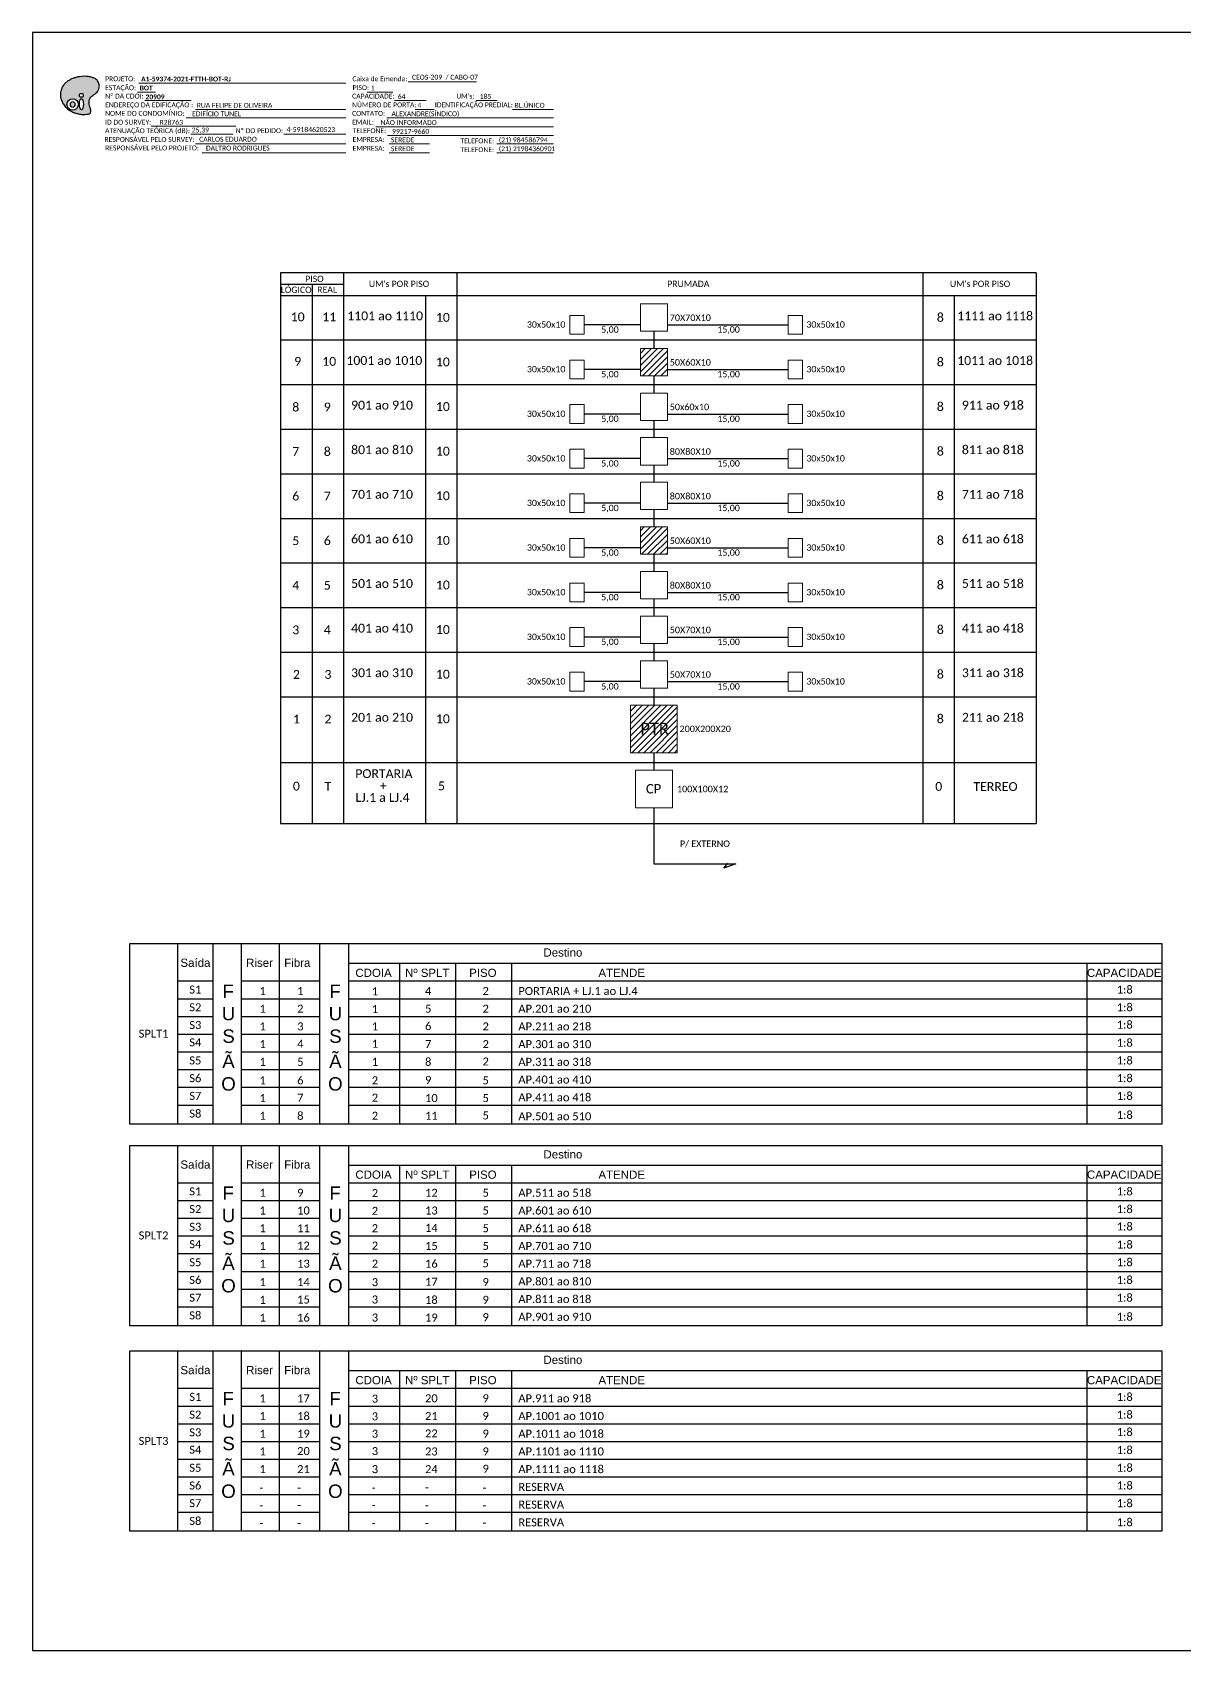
# Model space of a CAD drawing. Header units: metres. Extents: x -1286 to 434, y -500 to 94.
# Drawn here: x -407 to 16, y -500 to 94 of the extents above; entities that cross this region are included whole.
import ezdxf
from ezdxf.enums import TextEntityAlignment as Align

# ---------------------------------------------------------------- set-up
doc = ezdxf.new("R2010")
doc.units = ezdxf.units.M
doc.styles.add('ARIAL', font='arial.ttf')
doc.styles.add('WMF-Calibri0', font='calibri.ttf')
doc.styles.add('WMF-Calibri1', font='calibrib.ttf')
pattern_1 = [(45, (0, 70.3), (-1.122532, 1.122532), [])]

# ---------------------------------------------------------------- blocks, each defined once
blk = doc.blocks.new('OI')
h = blk.add_hatch(color=40)
edge = h.paths.add_edge_path()
edge.add_spline(control_points=[(4.35, -0.67), (3.92, -0.99), (3.26, -1.5), (2.81, -2.59), (2.9, -3.5), (3.06, -4.27), (3.31, -4.85), (3.37, -5.39), (3.4, -5.88), (3.2, -6.4), (2.54, -6.61), (1.65, -6.63), (0.55, -6.67), (-0.56, -6.42), (-1.61, -6.14), (-2.77, -5.61), (-3.92, -4.77), (-4.89, -3.7), (-5.34, -2.65), (-5.6, -1.94), (-5.85, -0.96), (-5.71, 0.47), (-5.1, 2.02), (-4.14, 3.02), (-3.3, 3.61), (-2.37, 4.16), (-1.36, 4.44), (-0.56, 4.7), (0.79, 4.85), (2.24, 4.97), (3.79, 4.57), (4.67, 4.21), (5.44, 3.65), (5.76, 2.99), (6.03, 2.21), (6.01, 1.46), (5.72, 0.64), (5.31, 0.08), (4.88, -0.38), (4.51, -0.55), (4.35, -0.67)], knot_values=[0, 0, 0, 0, 1.60434, 2.417191, 3.427595, 4.282808, 4.776746, 5.304182, 5.888771, 6.258406, 6.858137, 7.79129, 8.986195, 10.124242, 11.187857, 12.242908, 13.953784, 15.414161, 16.515391, 17.349188, 17.675853, 19.552021, 21.515531, 22.568638, 23.63245, 24.621084, 25.782718, 26.745347, 27.142653, 29.870543, 31.004649, 31.921532, 32.709589, 33.801391, 34.042471, 35.192333, 35.971461, 36.628871, 37.254359, 37.836911, 37.836911, 37.836911, 37.836911], degree=3, periodic=0)
h.paths.add_polyline_path([(1.13, -0.87, -1), (-0.04, -0.87, -1)], flags=16)
edge = h.paths.add_edge_path(flags=16)
edge.add_ellipse((0.56, -3.59), major_axis=(-0.02, 1.71), ratio=0.361305, start_angle=0, end_angle=360)
h.paths.add_polyline_path([(-0.36, -3.62, -1), (-3.8, -3.62, -1)], flags=16)
edge = h.paths.add_edge_path(flags=0)
edge.add_ellipse((-2.08, -3.62), major_axis=(0, 0.885), ratio=0.758294, start_angle=0, end_angle=360)
at = {"color": 40}
for centre, radius in [((-2.08, -3.62), 1.72), ((0.54, -0.87), 0.587)]:
    blk.add_circle(centre, radius, dxfattribs=at)
blk.add_ellipse((-2.08, -3.62), major_axis=(0, 0.885), ratio=0.758294, start_param=-3.141592653589792, end_param=3.141592653589792, dxfattribs=at)
blk.add_ellipse((0.56, -3.59), major_axis=(-0.02, 1.71), ratio=0.361305, dxfattribs=at)
at = {"color": 40, "start_tangent": (-0.800898, -0.598801), "end_tangent": (-0.800898, -0.598801)}
blk.add_spline([(4.35, -0.67), (3.2, -1.78), (2.9, -2.54), (2.92, -3.55), (3.12, -4.38), (3.28, -4.85), (3.37, -5.37), (3.35, -5.95), (3.2, -6.29), (2.66, -6.55), (1.73, -6.63), (0.54, -6.62), (-0.58, -6.41), (-1.6, -6.11), (-2.56, -5.67), (-3.95, -4.67), (-4.89, -3.56), (-5.37, -2.56), (-5.64, -1.78), (-5.72, -1.46), (-5.63, 0.42), (-4.84, 2.22), (-4.13, 2.99), (-3.27, 3.62), (-2.4, 4.09), (-1.3, 4.47), (-0.37, 4.72), (0.02, 4.77), (2.75, 4.8), (3.85, 4.53), (4.69, 4.16), (5.31, 3.68), (5.85, 2.73), (5.93, 2.5), (5.94, 1.35), (5.67, 0.62), (5.29, 0.08), (4.84, -0.36), (4.35, -0.67)], degree=3, dxfattribs=at)

msp = doc.modelspace()

# ---------------------------------------------------------------- hatches: boundary and pattern name
h = msp.add_hatch()
h.set_pattern_fill('LINE', color=1, scale=0.5, angle=45)
h.set_pattern_definition(pattern_1)
h.paths.add_polyline_path([(-183.73, -21.82), (-183.73, -31.86), (-173.83, -31.86), (-173.83, -21.82)])
h = msp.add_hatch()
h.set_pattern_fill('LINE', color=1, scale=0.5, angle=45)
h.set_pattern_definition(pattern_1)
h.paths.add_polyline_path([(-173.83, -97.35), (-173.83, -87.31), (-183.73, -87.31), (-183.73, -97.35)])
h = msp.add_hatch()
h.set_pattern_fill('ANSI31', color=1, scale=12.675488, style=0)
h.set_pattern_definition([(45, (-962.6376, -656.894), (-1.1203655, 1.1203655), [])])
h.paths.add_polyline_path([(-187.38, -170.2), (-170.18, -170.2), (-170.18, -152.76), (-187.38, -152.76)])
h.paths.add_polyline_path([(-184.84, -164.68), (-172.06, -164.68), (-172.06, -158.16), (-184.84, -158.16)], flags=24)

# ---------------------------------------------------------------- linework, layer by layer
for p, q in [((-371.09, -240.27), (7.62, -240.27)), ((-371.09, -306.5), (-371.09, -240.27)), ((-353.62, -240.27), (-353.62, -306.5)), ((-340.7, -240.27), (-340.7, -306.5)), ((-330.09, -306.5), (-330.09, -240.27)), ((-316.24, -240.27), (-316.24, -306.5)), ((-301.47, -240.27), (-301.47, -306.5)), ((-290.85, -240.27), (-290.85, -306.5)), ((7.62, -240.27), (7.62, -306.5)), ((-290.85, -247.5), (7.62, -247.5)), ((-272.16, -247.5), (-272.16, -306.5)), ((-251.55, -247.5), (-251.55, -306.5)), ((-230.99, -247.5), (-230.99, -306.5)), ((-19.9, -247.5), (-19.9, -306.5)), ((-353.62, -254), (-340.7, -254)), ((-330.09, -254), (-301.47, -254)), ((-290.85, -254), (7.62, -254)), ((-353.62, -260.51), (-340.7, -260.51)), ((-330.09, -260.51), (-301.47, -260.51)), ((-290.85, -260.51), (7.62, -260.51)), ((-353.62, -267.01), (-340.7, -267.01)), ((-330.09, -267.01), (-301.47, -267.01)), ((-290.85, -267.01), (7.62, -267.01)), ((-353.62, -273.51), (-340.7, -273.51)), ((-330.09, -273.51), (-301.47, -273.51)), ((-290.85, -273.51), (7.62, -273.51)), ((-353.62, -280.02), (-340.7, -280.02)), ((-330.09, -280.02), (-301.47, -280.02)), ((-290.85, -280.02), (7.62, -280.02)), ((-353.62, -286.52), (-340.7, -286.52)), ((-330.09, -286.52), (-301.47, -286.52)), ((-290.85, -286.52), (7.62, -286.52)), ((-353.62, -293.03), (-340.7, -293.03)), ((-330.09, -293.03), (-301.47, -293.03)), ((-290.85, -293.03), (7.62, -293.03)), ((-353.62, -299.53), (-340.7, -299.53)), ((-330.09, -299.53), (-301.47, -299.53)), ((-290.85, -299.53), (7.62, -299.53)), ((7.62, -306.5), (-371.09, -306.5)), ((-371.09, -314.35), (7.62, -314.35)), ((-371.09, -380.58), (-371.09, -314.35)), ((-353.62, -314.35), (-353.62, -380.58)), ((-340.7, -314.35), (-340.7, -380.58)), ((-330.09, -380.58), (-330.09, -314.35)), ((-316.24, -314.35), (-316.24, -380.58)), ((-301.47, -314.35), (-301.47, -380.58)), ((-290.85, -314.35), (-290.85, -380.58)), ((7.62, -314.35), (7.62, -380.58)), ((-290.85, -321.58), (7.62, -321.58)), ((-272.16, -321.58), (-272.16, -380.58)), ((-251.55, -321.58), (-251.55, -380.58)), ((-230.99, -321.58), (-230.99, -380.58)), ((-19.9, -321.58), (-19.9, -380.58)), ((-353.62, -328.08), (-340.7, -328.08)), ((-330.09, -328.08), (-301.47, -328.08)), ((-290.85, -328.08), (7.62, -328.08)), ((-353.62, -334.58), (-340.7, -334.58)), ((-330.09, -334.58), (-301.47, -334.58)), ((-290.85, -334.58), (7.62, -334.58)), ((-353.62, -341.09), (-340.7, -341.09)), ((-330.09, -341.09), (-301.47, -341.09)), ((-290.85, -341.09), (7.62, -341.09)), ((-353.62, -347.59), (-340.7, -347.59)), ((-330.09, -347.59), (-301.47, -347.59)), ((-290.85, -347.59), (7.62, -347.59)), ((-353.62, -354.09), (-340.7, -354.09)), ((-330.09, -354.09), (-301.47, -354.09)), ((-290.85, -354.09), (7.62, -354.09)), ((-353.62, -360.6), (-340.7, -360.6)), ((-330.09, -360.6), (-301.47, -360.6)), ((-290.85, -360.6), (7.62, -360.6)), ((-353.62, -367.1), (-340.7, -367.1)), ((-330.09, -367.1), (-301.47, -367.1)), ((-290.85, -367.1), (7.62, -367.1)), ((-353.62, -373.6), (-340.7, -373.6)), ((-330.09, -373.6), (-301.47, -373.6)), ((-290.85, -373.6), (7.62, -373.6)), ((7.62, -380.58), (-371.09, -380.58)), ((-371.09, -389.78), (7.62, -389.78)), ((-371.09, -456.01), (-371.09, -389.78)), ((-353.62, -389.78), (-353.62, -456.01)), ((-340.7, -389.78), (-340.7, -456.01)), ((-330.09, -456.01), (-330.09, -389.78)), ((-316.24, -389.78), (-316.24, -456.01)), ((-301.47, -389.78), (-301.47, -456.01)), ((-290.85, -389.78), (-290.85, -456.01)), ((7.62, -389.78), (7.62, -456.01)), ((-290.85, -397.01), (7.62, -397.01)), ((-272.16, -397.01), (-272.16, -456.01)), ((-251.55, -397.01), (-251.55, -456.01)), ((-230.99, -397.01), (-230.99, -456.01)), ((-19.9, -397.01), (-19.9, -456.01)), ((-353.62, -403.52), (-340.7, -403.52)), ((-330.09, -403.52), (-301.47, -403.52)), ((-290.85, -403.52), (7.62, -403.52)), ((-353.62, -410.02), (-340.7, -410.02)), ((-330.09, -410.02), (-301.47, -410.02)), ((-290.85, -410.02), (7.62, -410.02)), ((-353.62, -416.52), (-340.7, -416.52)), ((-330.09, -416.52), (-301.47, -416.52)), ((-290.85, -416.52), (7.62, -416.52)), ((-353.62, -423.03), (-340.7, -423.03)), ((-330.09, -423.03), (-301.47, -423.03)), ((-290.85, -423.03), (7.62, -423.03)), ((-353.62, -429.53), (-340.7, -429.53)), ((-330.09, -429.53), (-301.47, -429.53)), ((-290.85, -429.53), (7.62, -429.53)), ((-353.62, -436.03), (-340.7, -436.03)), ((-330.09, -436.03), (-301.47, -436.03)), ((-290.85, -436.03), (7.62, -436.03)), ((-353.62, -442.54), (-340.7, -442.54)), ((-330.09, -442.54), (-301.47, -442.54)), ((-290.85, -442.54), (7.62, -442.54)), ((-353.62, -449.04), (-340.7, -449.04)), ((-330.09, -449.04), (-301.47, -449.04)), ((-290.85, -449.04), (7.62, -449.04)), ((7.62, -456.01), (-371.09, -456.01))]:
    msp.add_line(p, q)
msp.add_lwpolyline([(-406.88, -499.81), (434.12, -499.81), (434.12, 94.19), (-406.88, 94.19)], close=True)
at = {"color": 7, "lineweight": 0}
for points in [[(-368.28, 72.24), (-361.73, 72.24)], [(-367.77, 75.52), (-291.8, 75.52)], [(-284, 72.28), (-274.52, 72.28)], [(-268.96, 76.01), (-243.82, 76.01)], [(-365.62, 69.17), (-348.65, 69.17)], [(-347.05, 65.93), (-291.8, 65.93)], [(-273.95, 69.17), (-262.33, 69.17)], [(-266.37, 65.93), (-259.42, 65.93)], [(-244.01, 69.17), (-236.34, 69.17)], [(-230.67, 65.93), (-215.64, 65.93)], [(-363.3, 59.75), (-332.26, 59.75)], [(-350.46, 62.82), (-291.8, 62.82)], [(-280.87, 59.58), (-215.61, 59.58)], [(-276.84, 62.82), (-215.61, 62.82)], [(-348.77, 56.79), (-333.26, 56.79)], [(-314.54, 56.79), (-291.77, 56.79)], [(-276.59, 56.34), (-215.61, 56.34)], [(-347.05, 53.23), (-291.8, 53.23)], [(-344.56, 49.99), (-291.8, 49.99)], [(-275.98, 53.23), (-261.18, 53.23)], [(-275.98, 49.99), (-261.18, 49.99)], [(-236.38, 53.23), (-215.61, 53.23)], [(-236.38, 49.99), (-215.61, 49.99)]]:
    msp.add_lwpolyline(points, dxfattribs=at)
at = {"color": 0}
for points in [[(-38.42, 5.89), (-315.75, 5.89)], [(-315.75, 1.78), (-292.61, 1.78)], [(-315.75, -2.33), (-38.42, -2.33)]]:
    msp.add_lwpolyline(points, dxfattribs=at)
for points in [[(-315.75, 5.89), (-315.75, -2.33)], [(-304.18, 1.78), (-304.18, -2.33)], [(-292.61, -2.33), (-292.61, 5.89)], [(-251.02, -2.33), (-251.02, 5.89)], [(-80.01, 5.89), (-80.01, -2.33)], [(-38.42, 5.89), (-38.42, -2.33)], [(-315.75, -2.33), (-315.75, -196.24)], [(-315.75, -2.33), (-38.42, -2.33)], [(-304.18, -2.33), (-304.18, -196.24)], [(-292.61, -196.24), (-292.61, -2.33)], [(-262.59, -2.33), (-262.59, -196.24)], [(-251.02, -196.24), (-251.02, -2.33)], [(-80.01, -2.33), (-80.01, -196.24)], [(-68.44, -196.24), (-68.44, -2.33)], [(-38.42, -2.33), (-38.42, -196.24)], [(-315.75, -18.71), (-38.42, -18.71)], [(-315.75, -35.08), (-38.42, -35.08)], [(-315.75, -51.45), (-38.42, -51.45)], [(-315.75, -67.82), (-38.42, -67.82)], [(-315.75, -84.19), (-38.42, -84.19)], [(-315.75, -100.57), (-38.42, -100.57)], [(-315.75, -116.94), (-38.42, -116.94)], [(-315.75, -133.31), (-38.42, -133.31)], [(-315.75, -149.68), (-38.42, -149.68)], [(-315.75, -173.77), (-38.42, -173.77)], [(-315.75, -196.24), (-38.42, -196.24)]]:
    msp.add_lwpolyline(points)
at = {"lineweight": 0}
for points in [[(-173.83, -5.45), (-183.73, -5.45), (-183.73, -15.49), (-173.83, -15.49)], [(-173.83, -38.19), (-183.73, -38.19), (-183.73, -48.24), (-173.83, -48.24)], [(-173.83, -54.57), (-183.73, -54.57), (-183.73, -64.61), (-173.83, -64.61)], [(-173.83, -70.94), (-183.73, -70.94), (-183.73, -80.98), (-173.83, -80.98)], [(-173.83, -103.68), (-183.73, -103.68), (-183.73, -113.72), (-173.83, -113.72)], [(-173.83, -120.05), (-183.73, -120.05), (-183.73, -130.09), (-173.83, -130.09)], [(-173.83, -136.43), (-183.73, -136.43), (-183.73, -146.47), (-173.83, -146.47)]]:
    msp.add_lwpolyline(points, close=True, dxfattribs=at)
at = {"color": 0, "lineweight": 0}
for points in [[(-204.37, -9.7), (-209.67, -9.7), (-209.67, -16.6), (-204.37, -16.6)], [(-129.47, -9.7), (-124.17, -9.7), (-124.17, -16.6), (-129.47, -16.6)], [(-204.37, -26.07), (-209.67, -26.07), (-209.67, -32.97), (-204.37, -32.97)], [(-129.47, -26.07), (-124.17, -26.07), (-124.17, -32.97), (-129.47, -32.97)], [(-204.37, -42.45), (-209.67, -42.45), (-209.67, -49.34), (-204.37, -49.34)], [(-129.47, -42.45), (-124.17, -42.45), (-124.17, -49.34), (-129.47, -49.34)], [(-204.37, -58.82), (-209.67, -58.82), (-209.67, -65.71), (-204.37, -65.71)], [(-129.47, -58.82), (-124.17, -58.82), (-124.17, -65.71), (-129.47, -65.71)], [(-204.37, -75.19), (-209.67, -75.19), (-209.67, -82.09), (-204.37, -82.09)], [(-129.47, -75.19), (-124.17, -75.19), (-124.17, -82.09), (-129.47, -82.09)], [(-204.37, -91.56), (-209.67, -91.56), (-209.67, -98.46), (-204.37, -98.46)], [(-129.47, -91.56), (-124.17, -91.56), (-124.17, -98.46), (-129.47, -98.46)], [(-204.37, -107.93), (-209.67, -107.93), (-209.67, -114.83), (-204.37, -114.83)], [(-129.47, -107.93), (-124.17, -107.93), (-124.17, -114.83), (-129.47, -114.83)], [(-204.37, -124.31), (-209.67, -124.31), (-209.67, -131.2), (-204.37, -131.2)], [(-129.47, -124.31), (-124.17, -124.31), (-124.17, -131.2), (-129.47, -131.2)], [(-204.37, -140.68), (-209.67, -140.68), (-209.67, -147.57), (-204.37, -147.57)], [(-129.47, -140.68), (-124.17, -140.68), (-124.17, -147.57), (-129.47, -147.57)]]:
    msp.add_lwpolyline(points, close=True, dxfattribs=at)
at = {"color": 3}
for points in [[(-183.73, -13.15), (-204.37, -13.15)], [(-178.78, -15.49), (-178.78, -21.82)], [(-173.83, -13.15), (-129.47, -13.15)], [(-183.73, -29.52), (-204.37, -29.52)], [(-173.83, -29.52), (-129.47, -29.52)], [(-178.78, -31.86), (-178.78, -38.19)], [(-183.73, -45.89), (-204.37, -45.89)], [(-173.83, -45.89), (-129.47, -45.89)], [(-178.78, -48.24), (-178.78, -54.57)], [(-183.73, -62.27), (-204.37, -62.27)], [(-178.78, -64.61), (-178.78, -70.94)], [(-173.83, -62.27), (-129.47, -62.27)], [(-183.73, -78.64), (-204.37, -78.64)], [(-178.78, -80.98), (-178.78, -87.31)], [(-173.83, -78.64), (-129.47, -78.64)], [(-183.73, -95.01), (-204.37, -95.01)], [(-173.83, -95.01), (-129.47, -95.01)], [(-178.78, -97.35), (-178.78, -103.68)], [(-183.73, -111.38), (-204.37, -111.38)], [(-173.83, -111.38), (-129.47, -111.38)], [(-178.78, -113.72), (-178.78, -120.05)], [(-183.73, -127.75), (-204.37, -127.75)], [(-178.78, -130.09), (-178.78, -136.43)], [(-173.83, -127.75), (-129.47, -127.75)], [(-183.73, -144.12), (-204.37, -144.12)], [(-178.78, -146.47), (-178.78, -152.8)], [(-173.83, -144.12), (-129.47, -144.12)], [(-178.78, -170.2), (-178.78, -176.64)]]:
    msp.add_lwpolyline(points, dxfattribs=at)
at = {"color": 1, "lineweight": 0}
for points in [[(-173.83, -21.82), (-183.73, -21.82), (-183.73, -31.86), (-173.83, -31.86)], [(-173.83, -87.31), (-183.73, -87.31), (-183.73, -97.35), (-173.83, -97.35)], [(-187.38, -152.76), (-170.18, -152.76), (-170.18, -170.2), (-187.38, -170.2)]]:
    msp.add_lwpolyline(points, close=True, dxfattribs=at)
at = {"color": 7, "lineweight": 0}
msp.add_lwpolyline([(-185.56, -176.64), (-171.99, -176.64), (-171.99, -190.4), (-185.56, -190.4)], close=True, dxfattribs=at)
at = {"color": 1}
for points in [[(-178.78, -190.4), (-178.78, -211.05), (-148.64, -211.05)], [(-153.05, -212.64), (-151.65, -210.81)], [(-148.64, -211.05), (-153.05, -212.64)]]:
    msp.add_lwpolyline(points, dxfattribs=at)

# ---------------------------------------------------------------- block references
at = {"color": 6, "xscale": 1.213923925163967, "yscale": 1.213923925163967, "zscale": 1.213923925163967, "rotation": 0.1532896023949059}
msp.add_blockref('OI', (-389.57, 72.14), dxfattribs=at)

# ---------------------------------------------------------------- texts
at = {"color": 7, "lineweight": 0, "style": 'WMF-Calibri0'}
for s, height, p in [('PROJETO:', 1.793, (-380.17, 76.26)), ('Caixa de Emenda:', 1.7927, (-289.41, 76.26)), ('ESTAÇÃO:', 1.793, (-380.17, 72.98)), ('Nº DA CDOI:', 1.7927, (-380.17, 69.91)), ('CAPACIDADE:', 1.7927, (-289.52, 69.91)), ('PISO:', 1.793, (-289.34, 73.03)), ("UM's:", 1.793, (-251.28, 69.91)), ('ENDEREÇO DA EDIFICAÇÃO :', 1.7927, (-380.17, 66.68)), ('NOME DO CONDOMÍNIO:', 1.7927, (-380.17, 63.56)), ('CONTATO:', 1.793, (-289.52, 63.56)), ('NÚMERO DE PORTA:', 1.7927, (-289.52, 66.68)), ('IDENTIFICAÇÃO PREDIAL:', 1.7927, (-259.15, 66.68)), ('ATENUAÇÃO TEÓRICA (dB):', 1.7927, (-380.17, 57.21)), ('ID DO SURVEY:', 1.7927, (-380.17, 60.33)), ('EMAIL:', 1.793, (-289.52, 60.33)), ('RESPONSÁVEL PELO SURVEY:', 1.7927, (-380.41, 53.98)), ('Nº DO PEDIDO:', 1.7927, (-332.25, 57.21)), ('TELEFONE:', 1.793, (-289.34, 57.21)), ('EMPRESA:', 1.793, (-289.34, 53.98)), ('TELEFONE:', 1.793, (-249.74, 53.47)), ('RESPONSÁVEL PELO PROJETO:', 1.7927, (-380.17, 50.87)), ('EMPRESA:', 1.793, (-289.34, 50.74)), ('TELEFONE:', 1.793, (-249.74, 50.24))]:
    msp.add_text(s, height=height, dxfattribs=at).set_placement(p)
at = {"color": 7}
for s, height, style, p in [('A1-59374-2021-FTTH-BOT-RJ', 1.7927, 'WMF-Calibri1', (-366.97, 76.17)), ('CEOS-209  / CABO-07', 1.7927, 'WMF-Calibri0', (-267.56, 76.85)), ('BOT', 1.793, 'WMF-Calibri1', (-367.49, 72.89)), ('1', 1.79, 'WMF-Calibri0', (-282.65, 72.88)), ('64', 1.793, 'WMF-Calibri0', (-272.78, 69.79)), ('185', 1.793, 'WMF-Calibri0', (-242.66, 69.77)), ('EDIFÍCIO TUNEL', 1.7927, 'WMF-Calibri0', (-348.26, 63.39)), ('RUA FELIPE DE OLIVEIRA ', 1.7927, 'WMF-Calibri0', (-346.54, 66.52)), ('ALEXANDRE(SÍNDICO)', 1.7927, 'WMF-Calibri0', (-275.06, 63.42)), ('4', 1.79, 'WMF-Calibri0', (-265.55, 66.53)), ('BL.ÚNICO', 1.793, 'WMF-Calibri0', (-229.91, 66.53)), ('R28763', 1.793, 'WMF-Calibri0', (-360.21, 60.28)), ('4-59184620523', 1.7927, 'WMF-Calibri0', (-313.59, 57.62)), ('NÃO INFORMADO', 1.7927, 'WMF-Calibri0', (-279.1, 60.18)), ('25,39', 1.793, 'WMF-Calibri0', (-348.39, 57.45)), ('CARLOS EDUARDO', 1.7927, 'WMF-Calibri0', (-345.65, 54.07)), ('SEREDE', 1.793, 'WMF-Calibri0', (-275.28, 53.83)), ('99217-9660', 1.793, 'WMF-Calibri0', (-274.81, 56.94)), ('(21) 984586794', 1.7927, 'WMF-Calibri0', (-235.67, 53.83)), ('DALTRO RODRIGUES', 1.7927, 'WMF-Calibri0', (-343.16, 50.83)), ('SEREDE', 1.793, 'WMF-Calibri0', (-275.28, 50.59)), ('(21) 21984360901', 1.7927, 'WMF-Calibri0', (-235.67, 50.59)), ('1101 ao 1110', 3.24, 'WMF-Calibri0', (-291.33, -11.49)), ('70X70X10', 2.373, 'WMF-Calibri0', (-172.94, -11.74)), ('1111 ao 1118', 3.24, 'WMF-Calibri0', (-67.45, -11.49)), ('1001 ao 1010', 3.24, 'WMF-Calibri0', (-291.62, -27.87)), ('50X60X10', 2.373, 'WMF-Calibri0', (-172.94, -28.11)), ('1011 ao 1018', 3.24, 'WMF-Calibri0', (-67.45, -27.87)), ('901 ao 910', 3.24, 'WMF-Calibri0', (-289.9, -44.24)), ('911 ao 918', 3.24, 'WMF-Calibri0', (-65.73, -44.24)), ('50x60x10', 2.373, 'WMF-Calibri0', (-172.94, -44.48)), ('801 ao 810', 3.24, 'WMF-Calibri0', (-289.9, -60.61)), ('80X80X10', 2.373, 'WMF-Calibri0', (-172.94, -60.85)), ('811 ao 818', 3.24, 'WMF-Calibri0', (-65.73, -60.61)), ('701 ao 710', 3.24, 'WMF-Calibri0', (-289.9, -76.98)), ('80X80X10', 2.373, 'WMF-Calibri0', (-172.94, -77.22)), ('711 ao 718', 3.24, 'WMF-Calibri0', (-65.73, -76.98)), ('601 ao 610', 3.24, 'WMF-Calibri0', (-289.9, -93.35)), ('50X60X10', 2.373, 'WMF-Calibri0', (-172.94, -93.59)), ('611 ao 618', 3.24, 'WMF-Calibri0', (-65.73, -93.35)), ('501 ao 510', 3.24, 'WMF-Calibri0', (-289.9, -109.72)), ('511 ao 518', 3.24, 'WMF-Calibri0', (-65.73, -109.72)), ('80X80X10', 2.373, 'WMF-Calibri0', (-172.94, -109.97)), ('401 ao 410', 3.24, 'WMF-Calibri0', (-289.9, -126.1)), ('50X70X10', 2.373, 'WMF-Calibri0', (-172.94, -126.34)), ('411 ao 418', 3.24, 'WMF-Calibri0', (-65.73, -126.1)), ('301 ao 310', 3.24, 'WMF-Calibri0', (-289.9, -142.47)), ('50X70X10', 2.373, 'WMF-Calibri0', (-172.94, -142.71)), ('311 ao 318', 3.24, 'WMF-Calibri0', (-65.73, -142.47)), ('201 ao 210', 3.24, 'WMF-Calibri0', (-289.9, -158.84)), ('PTR', 4.351, 'WMF-Calibri0', (-183.75, -163.58)), ('200X200X20', 2.373, 'WMF-Calibri0', (-169.34, -162.63)), ('211 ao 218', 3.24, 'WMF-Calibri0', (-65.73, -158.84)), ('PORTARIA', 3.24, 'WMF-Calibri0', (-288.37, -179.51)), ('+', 3.24, 'WMF-Calibri0', (-279.33, -183.93)), ('CP', 3.433, 'WMF-Calibri0', (-181.68, -185.17)), ('100X100X12', 2.373, 'WMF-Calibri0', (-170.29, -184.71)), ('TERREO', 3.24, 'WMF-Calibri0', (-61.5, -184.26)), ('LJ.1 a LJ.4', 3.24, 'WMF-Calibri0', (-288.28, -188.25)), ('P/ EXTERNO', 2.373, 'WMF-Calibri0', (-169.22, -204.81)), ('1', 2.94, 'WMF-Calibri0', (-323.54, -259.14)), ('1', 2.94, 'WMF-Calibri0', (-309.69, -259.14)), ('1', 2.94, 'WMF-Calibri0', (-282.31, -259.26)), ('4', 2.94, 'WMF-Calibri0', (-262.76, -259.14)), ('2', 2.94, 'WMF-Calibri0', (-241.65, -259.14)), ('PORTARIA + LJ.1 ao LJ.4', 2.938, 'WMF-Calibri0', (-228.52, -259.14)), ('1', 2.94, 'WMF-Calibri0', (-323.54, -265.64)), ('2', 2.94, 'WMF-Calibri0', (-309.69, -265.64)), ('1', 2.94, 'WMF-Calibri0', (-282.31, -265.77)), ('5', 2.94, 'WMF-Calibri0', (-262.76, -265.64)), ('2', 2.94, 'WMF-Calibri0', (-241.65, -265.64)), ('AP.201 ao 210', 2.938, 'WMF-Calibri0', (-228.52, -265.64)), ('1', 2.94, 'WMF-Calibri0', (-323.54, -272.14)), ('3', 2.94, 'WMF-Calibri0', (-309.69, -272.14)), ('1', 2.94, 'WMF-Calibri0', (-282.31, -272.14)), ('6', 2.94, 'WMF-Calibri0', (-262.76, -272.02)), ('2', 2.94, 'WMF-Calibri0', (-241.65, -272.14)), ('AP.211 ao 218', 2.938, 'WMF-Calibri0', (-228.52, -272.14)), ('1', 2.94, 'WMF-Calibri0', (-323.54, -278.65)), ('4', 2.94, 'WMF-Calibri0', (-309.69, -278.52)), ('1', 2.94, 'WMF-Calibri0', (-282.31, -278.52)), ('7', 2.94, 'WMF-Calibri0', (-262.76, -278.65)), ('2', 2.94, 'WMF-Calibri0', (-241.65, -278.65)), ('AP.301 ao 310', 2.938, 'WMF-Calibri0', (-228.52, -278.65)), ('1', 2.94, 'WMF-Calibri0', (-323.54, -285.15)), ('5', 2.94, 'WMF-Calibri0', (-309.69, -285.15)), ('1', 2.94, 'WMF-Calibri0', (-282.31, -285.15)), ('8', 2.94, 'WMF-Calibri0', (-262.76, -285.15)), ('2', 2.94, 'WMF-Calibri0', (-241.65, -285.02)), ('AP.311 ao 318', 2.938, 'WMF-Calibri0', (-228.52, -285.15)), ('1', 2.94, 'WMF-Calibri0', (-323.54, -291.94)), ('6', 2.94, 'WMF-Calibri0', (-309.69, -291.94)), ('2', 2.94, 'WMF-Calibri0', (-282.31, -291.94)), ('9', 2.94, 'WMF-Calibri0', (-262.76, -291.81)), ('5', 2.94, 'WMF-Calibri0', (-241.65, -291.94)), ('AP.401 ao 410', 2.938, 'WMF-Calibri0', (-228.52, -291.65)), ('1', 2.94, 'WMF-Calibri0', (-323.54, -298.44)), ('7', 2.94, 'WMF-Calibri0', (-309.69, -298.31)), ('2', 2.94, 'WMF-Calibri0', (-282.31, -298.31)), ('10', 2.938, 'WMF-Calibri0', (-262.76, -298.44)), ('5', 2.94, 'WMF-Calibri0', (-241.65, -298.44)), ('AP.411 ao 418', 2.938, 'WMF-Calibri0', (-228.52, -298.16)), ('1', 2.94, 'WMF-Calibri0', (-323.54, -304.95)), ('8', 2.94, 'WMF-Calibri0', (-309.69, -304.95)), ('2', 2.94, 'WMF-Calibri0', (-282.31, -304.95)), ('11', 2.938, 'WMF-Calibri0', (-262.76, -304.95)), ('5', 2.94, 'WMF-Calibri0', (-241.65, -304.82)), ('AP.501 ao 510', 2.938, 'WMF-Calibri0', (-228.52, -305.13)), ('1', 2.94, 'WMF-Calibri0', (-323.54, -333.21)), ('9', 2.94, 'WMF-Calibri0', (-309.69, -333.21)), ('2', 2.94, 'WMF-Calibri0', (-282.31, -333.34)), ('12', 2.938, 'WMF-Calibri0', (-262.76, -333.21)), ('5', 2.94, 'WMF-Calibri0', (-241.65, -333.21)), ('AP.511 ao 518', 2.938, 'WMF-Calibri0', (-228.52, -333.21)), ('1', 2.94, 'WMF-Calibri0', (-323.54, -339.72)), ('10', 2.938, 'WMF-Calibri0', (-309.69, -339.72)), ('2', 2.94, 'WMF-Calibri0', (-282.31, -339.84)), ('13', 2.938, 'WMF-Calibri0', (-262.76, -339.72)), ('5', 2.94, 'WMF-Calibri0', (-241.65, -339.72)), ('AP.601 ao 610', 2.938, 'WMF-Calibri0', (-228.52, -339.72)), ('1', 2.94, 'WMF-Calibri0', (-323.54, -346.22)), ('11', 2.938, 'WMF-Calibri0', (-309.69, -346.22)), ('2', 2.94, 'WMF-Calibri0', (-282.31, -346.22)), ('14', 2.938, 'WMF-Calibri0', (-262.76, -346.09)), ('5', 2.94, 'WMF-Calibri0', (-241.65, -346.22)), ('AP.611 ao 618', 2.938, 'WMF-Calibri0', (-228.52, -346.22)), ('1', 2.94, 'WMF-Calibri0', (-323.54, -352.72)), ('12', 2.938, 'WMF-Calibri0', (-309.69, -352.59)), ('2', 2.94, 'WMF-Calibri0', (-282.31, -352.59)), ('15', 2.938, 'WMF-Calibri0', (-262.76, -352.72)), ('5', 2.94, 'WMF-Calibri0', (-241.65, -352.72)), ('AP.701 ao 710', 2.938, 'WMF-Calibri0', (-228.52, -352.72)), ('1', 2.94, 'WMF-Calibri0', (-323.54, -359.23)), ('13', 2.938, 'WMF-Calibri0', (-309.69, -359.23)), ('2', 2.94, 'WMF-Calibri0', (-282.31, -359.23)), ('16', 2.938, 'WMF-Calibri0', (-262.76, -359.23)), ('5', 2.94, 'WMF-Calibri0', (-241.65, -359.1)), ('AP.711 ao 718', 2.938, 'WMF-Calibri0', (-228.52, -359.23)), ('1', 2.94, 'WMF-Calibri0', (-323.54, -366.01)), ('14', 2.938, 'WMF-Calibri0', (-309.69, -366.01)), ('3', 2.94, 'WMF-Calibri0', (-282.31, -366.01)), ('17', 2.938, 'WMF-Calibri0', (-262.76, -365.89)), ('9', 2.94, 'WMF-Calibri0', (-241.65, -366.01)), ('AP.801 ao 810', 2.938, 'WMF-Calibri0', (-228.52, -365.73)), ('1', 2.94, 'WMF-Calibri0', (-323.54, -372.52)), ('15', 2.938, 'WMF-Calibri0', (-309.69, -372.39)), ('3', 2.94, 'WMF-Calibri0', (-282.31, -372.39)), ('18', 2.938, 'WMF-Calibri0', (-262.76, -372.52)), ('9', 2.94, 'WMF-Calibri0', (-241.65, -372.52)), ('AP.811 ao 818', 2.938, 'WMF-Calibri0', (-228.52, -372.23)), ('1', 2.94, 'WMF-Calibri0', (-323.54, -379.02)), ('16', 2.938, 'WMF-Calibri0', (-309.69, -379.02)), ('3', 2.94, 'WMF-Calibri0', (-282.31, -379.02)), ('19', 2.938, 'WMF-Calibri0', (-262.76, -379.02)), ('9', 2.94, 'WMF-Calibri0', (-241.65, -378.89)), ('AP.901 ao 910', 2.938, 'WMF-Calibri0', (-228.52, -378.74)), ('1', 2.94, 'WMF-Calibri0', (-323.54, -408.65)), ('17', 2.938, 'WMF-Calibri0', (-309.69, -408.65)), ('3', 2.94, 'WMF-Calibri0', (-282.31, -408.78)), ('20', 2.938, 'WMF-Calibri0', (-262.76, -408.65)), ('9', 2.94, 'WMF-Calibri0', (-241.65, -408.65)), ('AP.911 ao 918', 2.938, 'WMF-Calibri0', (-228.52, -408.65)), ('1', 2.94, 'WMF-Calibri0', (-323.54, -415.15)), ('18', 2.938, 'WMF-Calibri0', (-309.69, -415.15)), ('3', 2.94, 'WMF-Calibri0', (-282.31, -415.28)), ('21', 2.938, 'WMF-Calibri0', (-262.76, -415.15)), ('9', 2.94, 'WMF-Calibri0', (-241.65, -415.15)), ('AP.1001 ao 1010', 2.938, 'WMF-Calibri0', (-228.52, -415.15)), ('1', 2.94, 'WMF-Calibri0', (-323.54, -421.66)), ('19', 2.938, 'WMF-Calibri0', (-309.69, -421.66)), ('3', 2.94, 'WMF-Calibri0', (-282.31, -421.66)), ('22', 2.938, 'WMF-Calibri0', (-262.76, -421.53)), ('9', 2.94, 'WMF-Calibri0', (-241.65, -421.66)), ('AP.1011 ao 1018', 2.938, 'WMF-Calibri0', (-228.52, -421.66)), ('1', 2.94, 'WMF-Calibri0', (-323.54, -428.16)), ('20', 2.938, 'WMF-Calibri0', (-309.69, -428.03)), ('3', 2.94, 'WMF-Calibri0', (-282.31, -428.03)), ('23', 2.938, 'WMF-Calibri0', (-262.76, -428.16)), ('9', 2.94, 'WMF-Calibri0', (-241.65, -428.16)), ('AP.1101 ao 1110', 2.938, 'WMF-Calibri0', (-228.52, -428.16)), ('1', 2.94, 'WMF-Calibri0', (-323.54, -434.66)), ('21', 2.938, 'WMF-Calibri0', (-309.69, -434.66)), ('3', 2.94, 'WMF-Calibri0', (-282.31, -434.66)), ('24', 2.938, 'WMF-Calibri0', (-262.76, -434.66)), ('9', 2.94, 'WMF-Calibri0', (-241.65, -434.53)), ('AP.1111 ao 1118', 2.938, 'WMF-Calibri0', (-228.52, -434.66)), ('RESERVA', 2.938, 'WMF-Calibri0', (-228.52, -441.17)), ('-', 2.94, 'WMF-Calibri0', (-323.54, -441.45)), ('-', 2.94, 'WMF-Calibri0', (-309.69, -441.45)), ('-', 2.94, 'WMF-Calibri0', (-282.31, -441.45)), ('-', 2.94, 'WMF-Calibri0', (-262.76, -441.32)), ('-', 2.94, 'WMF-Calibri0', (-241.65, -441.45)), ('RESERVA', 2.938, 'WMF-Calibri0', (-228.52, -447.67)), ('-', 2.94, 'WMF-Calibri0', (-323.54, -447.95)), ('-', 2.94, 'WMF-Calibri0', (-309.69, -447.83)), ('-', 2.94, 'WMF-Calibri0', (-282.31, -447.83)), ('-', 2.94, 'WMF-Calibri0', (-262.76, -447.95)), ('-', 2.94, 'WMF-Calibri0', (-241.65, -447.95)), ('RESERVA', 2.938, 'WMF-Calibri0', (-228.52, -454.17)), ('-', 2.94, 'WMF-Calibri0', (-323.54, -454.46)), ('-', 2.94, 'WMF-Calibri0', (-309.69, -454.46)), ('-', 2.94, 'WMF-Calibri0', (-282.31, -454.46)), ('-', 2.94, 'WMF-Calibri0', (-262.76, -454.46)), ('-', 2.94, 'WMF-Calibri0', (-241.65, -454.33))]:
    msp.add_text(s, height=height, dxfattribs=dict(at, style=style)).set_placement(p)
at = {"color": 7, "style": 'WMF-Calibri1'}
msp.add_text('20909', height=1.793, dxfattribs=at).set_placement((-361.84, 69.6), align=Align.CENTER)
at = {"color": 0, "style": 'WMF-Calibri0'}
for s, p in [('  LÓGICO', (-317.34, -1.44)), ('     PISO', (-310.79, 2.59)), ('    REAL', (-305.58, -1.39)), ("UM's POR PISO", (-283.37, 0.73)), ('PRUMADA', (-173.89, 0.73)), ("UM's POR PISO", (-70.12, 0.73))]:
    msp.add_text(s, height=2.3, dxfattribs=at).set_placement(p)
at = {"color": 7, "style": 'WMF-Calibri0'}
for s, p in [('10', (-309.5, -10.24)), ('11', (-297.93, -10.24)), ('9', (-309.5, -26.57)), ('10', (-297.93, -26.57))]:
    msp.add_text(s, height=3.24, dxfattribs=at).set_placement(p, align=Align.MIDDLE_CENTER)
at = {"style": 'WMF-Calibri0'}
for s, p in [('30x50x10', (-225.37, -14.2)), ('30x50x10', (-122.8, -14.2)), ('5,00', (-198.09, -16.05)), ('15,00', (-155.46, -16.05)), ('30x50x10', (-225.37, -30.58)), ('30x50x10', (-122.8, -30.58)), ('5,00', (-198.09, -32.42)), ('15,00', (-155.46, -32.42)), ('30x50x10', (-225.37, -46.95)), ('5,00', (-198.09, -48.8)), ('15,00', (-155.46, -48.8)), ('30x50x10', (-122.8, -46.95)), ('30x50x10', (-225.37, -63.32)), ('5,00', (-198.09, -65.17)), ('15,00', (-155.46, -65.17)), ('30x50x10', (-122.8, -63.32)), ('30x50x10', (-225.37, -79.69)), ('5,00', (-198.09, -81.54)), ('15,00', (-155.46, -81.54)), ('30x50x10', (-122.8, -79.69)), ('30x50x10', (-225.37, -96.06)), ('30x50x10', (-122.8, -96.06)), ('5,00', (-198.09, -97.91)), ('15,00', (-155.46, -97.91)), ('30x50x10', (-225.37, -112.43)), ('5,00', (-198.09, -114.28)), ('15,00', (-155.46, -114.28)), ('30x50x10', (-122.8, -112.43)), ('30x50x10', (-225.37, -128.81)), ('5,00', (-198.09, -130.66)), ('15,00', (-155.46, -130.66)), ('30x50x10', (-122.8, -128.81)), ('30x50x10', (-225.37, -145.18)), ('5,00', (-198.09, -147.03)), ('15,00', (-155.46, -147.03)), ('30x50x10', (-122.8, -145.18))]:
    msp.add_text(s, height=2.319, dxfattribs=at).set_placement(p)
at = {"style": 'ARIAL'}
for s, p in [('Destino', (-212.16, -243.55)), ('Saída', (-347.03, -247.31)), ('Riser', (-323.51, -247.31)), ('Fibra', (-309.65, -247.31)), ('CDOIA', (-281.66, -251.01)), ('Nº SPLT', (-261.94, -251.01)), ('PISO', (-241.53, -251.01)), ('CAPACIDADE', (-6.14, -251.01)), ('ATENDE', (-190.57, -251.01)), ('Saída', (-347.03, -321.38)), ('Riser', (-323.51, -321.38)), ('Fibra', (-309.65, -321.38)), ('Destino', (-212.16, -317.63)), ('CDOIA', (-281.66, -325.09)), ('Nº SPLT', (-261.94, -325.09)), ('PISO', (-241.53, -325.09)), ('ATENDE', (-190.57, -325.09)), ('CAPACIDADE', (-6.14, -325.09)), ('Destino', (-212.16, -393.06)), ('Saída', (-347.03, -396.82)), ('Riser', (-323.51, -396.82)), ('Fibra', (-309.65, -396.82)), ('CDOIA', (-281.66, -400.52)), ('Nº SPLT', (-261.94, -400.52)), ('PISO', (-241.53, -400.52)), ('ATENDE', (-190.57, -400.52)), ('CAPACIDADE', (-6.14, -400.52))]:
    msp.add_text(s, height=3.015, dxfattribs=at).set_placement(p, align=Align.MIDDLE_CENTER)
at = {"linetype": 'Continuous', "style": 'ARIAL'}
for s, p in [('F', (-337.12, -260.24)), ('F', (-297.88, -260.24)), ('U', (-337.37, -268.43)), ('U', (-298.13, -268.43)), ('S', (-337.16, -276.71)), ('S', (-297.93, -276.71)), ('Ã', (-337.19, -285.96)), ('Ã', (-297.95, -285.96)), ('O', (-337.57, -294.24)), ('O', (-298.34, -294.24)), ('F', (-337.12, -334.31)), ('F', (-297.88, -334.31)), ('U', (-337.37, -342.51)), ('U', (-298.13, -342.51)), ('S', (-337.16, -350.78)), ('S', (-297.93, -350.78)), ('Ã', (-337.19, -360.04)), ('Ã', (-297.95, -360.04)), ('O', (-337.57, -368.32)), ('O', (-298.34, -368.32)), ('F', (-337.12, -409.75)), ('F', (-297.88, -409.75)), ('U', (-337.37, -417.94)), ('U', (-298.13, -417.94)), ('S', (-337.16, -426.22)), ('S', (-297.93, -426.22)), ('Ã', (-337.19, -435.48)), ('Ã', (-297.95, -435.48)), ('O', (-337.57, -443.75)), ('O', (-298.34, -443.75))]:
    msp.add_text(s, height=4.92, dxfattribs=at).set_placement(p)
at = {"color": 7, "style": 'WMF-Calibri0'}
for tag, flags, p in [('10', 4, (-256.22, -10.41)), ('8', 4, (-73.64, -10.41)), ('10', 4, (-256.22, -26.78)), ('8', 4, (-73.64, -26.78)), ('8', 4, (-310.21, -43.33)), ('10', 4, (-256.22, -43.15)), ('8', 4, (-73.64, -43.15)), ('9', 4, (-298.64, -43.33)), ('7', 4, (-310.21, -59.64)), ('8', 4, (-298.64, -59.64)), ('10', 4, (-256.22, -59.52)), ('8', 4, (-73.64, -59.52)), ('6', 4, (-310.21, -76.01)), ('7', 4, (-298.64, -76.01)), ('10', 4, (-256.22, -75.89)), ('8', 4, (-73.64, -75.89)), ('5', 4, (-310.21, -92.38)), ('6', 4, (-298.64, -92.38)), ('10', 4, (-256.22, -92.27)), ('8', 4, (-73.64, -92.27)), ('8', 4, (-73.64, -108.64)), ('4', 4, (-310.21, -108.75)), ('5', 4, (-298.64, -108.75)), ('10', 4, (-256.22, -108.64)), ('3', 4, (-310.21, -125.12)), ('4', 4, (-298.64, -125.12)), ('10', 4, (-256.22, -125.01)), ('8', 4, (-73.64, -125.01)), ('2', 4, (-309.97, -141.49)), ('3', 4, (-298.4, -141.49)), ('10', 4, (-256.22, -141.38)), ('8', 4, (-73.64, -141.38)), ('1', 4, (-309.97, -157.87)), ('2', 4, (-298.4, -157.87)), ('10', 4, (-256.22, -157.75)), ('8', 4, (-73.64, -157.75)), ('0', 4, (-309.97, -182.46)), ('T', 12, (-298.4, -182.53)), ('5', 4, (-256.73, -182.39)), ('0', 4, (-74.22, -182.58))]:
    msp.add_attdef(tag, text='XX', height=3.24, dxfattribs=dict(at, flags=flags)).set_placement(p, align=Align.MIDDLE_CENTER)
at = {"color": 7, "lineweight": 0, "style": 'WMF-Calibri0', "flags": 8}
for tag, p, s in [('S1', (-349.29, -258.62), 'S1'), ('1:8', (-8.89, -258.62), '1:8'), ('S2', (-349.29, -265.12), 'S2'), ('1:8', (-8.89, -265.12), '1:8'), ('SPLT1', (-367.88, -274.8), 'XX'), ('S3', (-349.29, -271.63), 'S3'), ('1:8', (-8.89, -271.5), '1:8'), ('S4', (-349.29, -278), 'S4'), ('1:8', (-8.89, -278.13), '1:8'), ('S5', (-349.29, -284.64), 'S5'), ('1:8', (-8.89, -284.64), '1:8'), ('S6', (-349.29, -291.14), 'S6'), ('1:8', (-8.89, -291.14), '1:8'), ('S7', (-349.29, -297.64), 'S7'), ('1:8', (-8.89, -297.64), '1:8'), ('S8', (-349.29, -304.15), 'S8'), ('1:8', (-8.89, -304.62), '1:8'), ('S1', (-349.29, -332.7), 'S1'), ('1:8', (-8.89, -332.7), '1:8'), ('S2', (-349.29, -339.2), 'S2'), ('1:8', (-8.89, -339.2), '1:8'), ('S3', (-349.29, -345.7), 'S3'), ('1:8', (-8.89, -345.58), '1:8'), ('SPLT2', (-367.88, -348.88), 'XX'), ('S4', (-349.29, -352.08), 'S4'), ('1:8', (-8.89, -352.21), '1:8'), ('S5', (-349.29, -358.71), 'S5'), ('1:8', (-8.89, -358.71), '1:8'), ('S6', (-349.29, -365.21), 'S6'), ('1:8', (-8.89, -365.21), '1:8'), ('S7', (-349.29, -371.72), 'S7'), ('1:8', (-8.89, -371.72), '1:8'), ('S8', (-349.29, -378.22), 'S8'), ('1:8', (-8.89, -378.69), '1:8'), ('S1', (-349.29, -408.13), 'S1'), ('1:8', (-8.89, -408.13), '1:8'), ('S2', (-349.29, -414.64), 'S2'), ('1:8', (-8.89, -414.64), '1:8'), ('SPLT3', (-367.88, -424.31), 'XX'), ('S3', (-349.29, -421.14), 'S3'), ('1:8', (-8.89, -421.01), '1:8'), ('S4', (-349.29, -427.52), 'S4'), ('1:8', (-8.89, -427.64), '1:8'), ('S5', (-349.29, -434.15), 'S5'), ('1:8', (-8.89, -434.15), '1:8'), ('S6', (-349.29, -440.65), 'S6'), ('1:8', (-8.89, -440.65), '1:8'), ('S7', (-349.29, -447.15), 'S7'), ('1:8', (-8.89, -447.15), '1:8'), ('S8', (-349.29, -453.66), 'S8'), ('1:8', (-8.89, -454.13), '1:8')]:
    msp.add_attdef(tag, p, s, height=2.938, dxfattribs=at)

doc.saveas('drawing.dxf')
